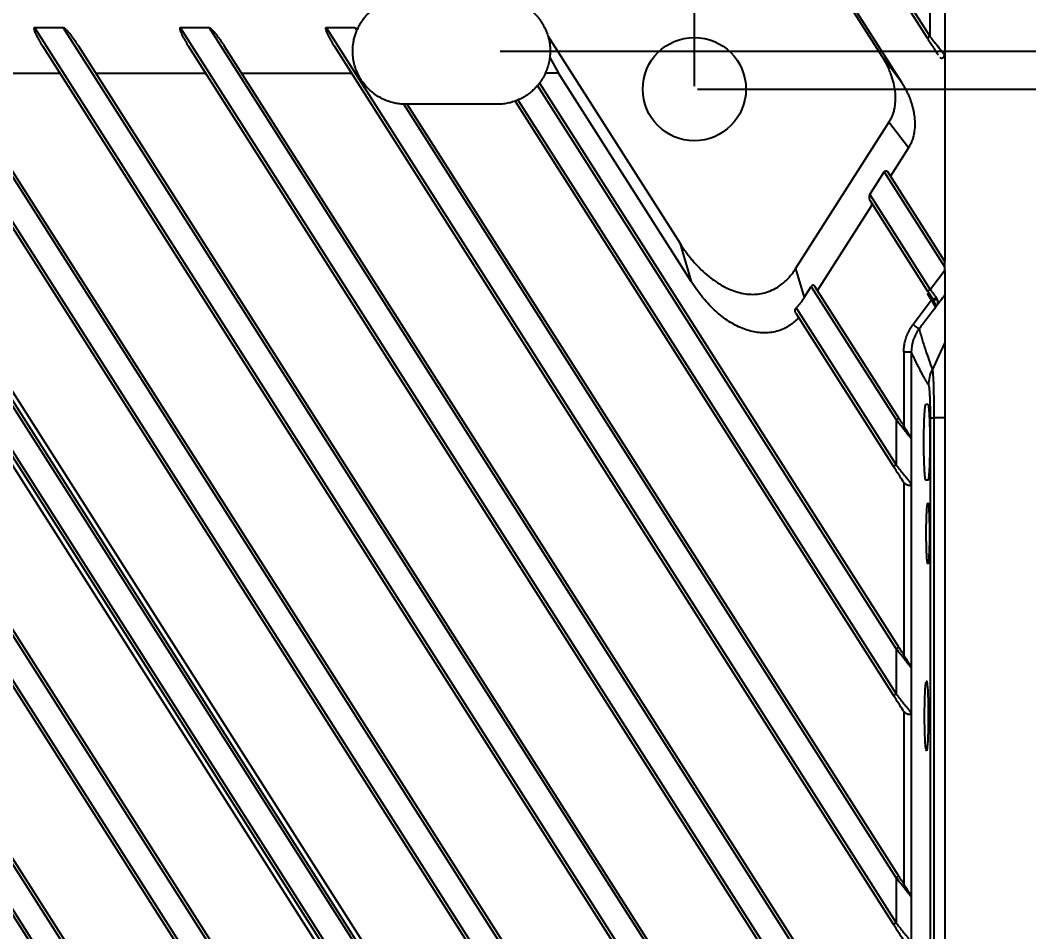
# Model space of a CAD drawing. Header units: millimetres. Extents: x 620 to 19791, y 2539 to 6969.
# Drawn here: x 6113 to 6179.4, y 3742.7 to 3802.7 of the extents above; entities that cross this region are included whole.
import ezdxf

# ---------------------------------------------------------------- set-up
doc = ezdxf.new("R2010")
doc.units = ezdxf.units.MM
doc.styles.get("Standard").update_dxf_attribs({"font": 'arial.ttf'})
doc.dimstyles.new('缩小5倍', dxfattribs={"dimtxt": 40, "dimasz": 20, "dimexe": 1, "dimexo": 0.2, "dimgap": 0, "dimtad": 1, "dimtoh": 1, "dimdec": 1, "dimzin": 9, "dimdsep": 46, "dimtxsty": 'Standard', "dimblk": '_FILLED', "dimcen": 0.2, "dimclrd": 256, "dimclre": 256, "dimclrt": 256, "dimadec": 1, "dimazin": 2, "dimtfac": 1, "dimtdec": 1, "dimtofl": 0, "dimtmove": 0, "dimatfit": 3, "dimldrblk": '_FILLED', "dimfxl": 1, "dimtolj": 1, "dimtzin": 0, "dimarcsym": 0})

# ---------------------------------------------------------------- blocks, each defined once
blk = doc.blocks.new('_FILLED')
at = {"color": 0, "linetype": 'ByBlock'}
blk.add_solid([(0, 0), (-1, 0.15), (-1, -0.15)], dxfattribs=at)
blk = doc.blocks.new('*D185')
at = {"lineweight": -2, "transparency": 16777216}
for p, q in [((6157.558, 3798.203), (6260.42, 3798.203)), ((6259.42, 3778.203), (6259.42, 3535.703)), ((6157.558, 3515.703), (6260.42, 3515.703))]:
    blk.add_line(p, q, dxfattribs=at)
at = {"layer": 'Defpoints', "color": 0, "transparency": 16777216}
for p in [(6157.358, 3798.203), (6157.358, 3515.703), (6259.42, 3515.703)]:
    blk.add_point(p, dxfattribs=at)
at = {"lineweight": -2, "transparency": 16777216, "xscale": 20, "yscale": 20, "zscale": 20}
for p, rotation in [((6259.42, 3798.203), 90), ((6259.42, 3515.703), 270)]:
    blk.add_blockref('_FILLED', p, dxfattribs=dict(at, rotation=rotation))
at = {"transparency": 16777216, "insert": (6233.526, 3656.953), "char_height": 40, "attachment_point": 5, "rotation": 90}
blk.add_mtext('\\A1;282.5mm [11 1/8"]', dxfattribs=at)
blk = doc.blocks.new('*D186')
at = {"lineweight": -2, "transparency": 16777216}
for p, q in [((6040.358, 3798.403), (6040.358, 3974.797)), ((6157.358, 3798.403), (6157.358, 3974.797)), ((6137.358, 3973.797), (6060.358, 3973.797))]:
    blk.add_line(p, q, dxfattribs=at)
at = {"layer": 'Defpoints', "color": 0, "transparency": 16777216}
for p in [(6040.358, 3973.797), (6040.358, 3798.203), (6157.358, 3798.203)]:
    blk.add_point(p, dxfattribs=at)
at = {"lineweight": -2, "transparency": 16777216, "xscale": 20, "yscale": 20, "zscale": 20, "rotation": 180}
blk.add_blockref('_FILLED', (6040.358, 3973.797), dxfattribs=at)
at = {"lineweight": -2, "transparency": 16777216, "xscale": 20, "yscale": 20, "zscale": 20}
blk.add_blockref('_FILLED', (6157.358, 3973.797), dxfattribs=at)
at = {"transparency": 16777216, "insert": (6098.858, 3999.69), "char_height": 40, "attachment_point": 5}
blk.add_mtext('\\A1;117mm [4 5/8"]', dxfattribs=at)
blk = doc.blocks.new('*D189')
at = {"lineweight": -2, "transparency": 16777216}
for p, q in [((6144.558, 3800.703), (6360.46, 3800.703)), ((6359.46, 3533.203), (6359.46, 3780.703)), ((6144.558, 3513.203), (6360.46, 3513.203))]:
    blk.add_line(p, q, dxfattribs=at)
at = {"layer": 'Defpoints', "color": 0, "transparency": 16777216}
for p in [(6144.358, 3800.703), (6359.46, 3800.703), (6144.358, 3513.203)]:
    blk.add_point(p, dxfattribs=at)
at = {"lineweight": -2, "transparency": 16777216, "xscale": 20, "yscale": 20, "zscale": 20}
for p, rotation in [((6359.46, 3800.703), 90), ((6359.46, 3513.203), 270)]:
    blk.add_blockref('_FILLED', p, dxfattribs=dict(at, rotation=rotation))
at = {"transparency": 16777216, "insert": (6333.566, 3656.953), "char_height": 40, "attachment_point": 5, "rotation": 90}
blk.add_mtext('\\A1;287.5mm [11 3/8"]', dxfattribs=at)
blk = doc.blocks.new('tugj')
at = {"color": 7, "linetype": 'Continuous', "lineweight": 25}
for p, q in [((12739.716, 5155.508), (12754.374, 5132.5)), ((12739.885, 5155.615), (12754.543, 5132.608)), ((12737.619, 5152.892), (12751.391, 5131.273)), ((12737.759, 5152.997), (12752.681, 5129.575)), ((12754.543, 5135.4), (12754.543, 5132.608)), ((12755.543, 5134.144), (12755.543, 5131.352)), ((12657.168, 5133.159), (12752.334, 4983.776)), ((12752.333, 4986.753), (12659.063, 5133.16)), ((12666.768, 5133.161), (12752.333, 4998.851)), ((12752.333, 5001.829), (12668.666, 5133.161)), ((12676.373, 5133.161), (12752.333, 5013.926)), ((12752.333, 5016.904), (12678.27, 5133.161)), ((12685.977, 5133.161), (12752.333, 5029.002)), ((12752.333, 5031.98), (12687.874, 5133.161)), ((12695.581, 5133.161), (12697.478, 5133.161)), ((12695.581, 5133.161), (12752.333, 5044.077)), ((12752.333, 5047.055), (12697.478, 5133.161)), ((12705.185, 5133.161), (12707.082, 5133.161)), ((12705.185, 5133.161), (12752.333, 5059.152)), ((12752.333, 5062.13), (12707.082, 5133.161)), ((12714.789, 5133.161), (12716.686, 5133.161)), ((12714.789, 5133.161), (12752.333, 5074.228)), ((12716.812, 5132.963), (12716.686, 5133.161)), ((12729.393, 5132.629), (12738.08, 5118.993)), ((12657.692, 5131.96), (12752.165, 4983.668)), ((12752.502, 4986.861), (12660.063, 5131.961)), ((12667.296, 5131.961), (12752.165, 4998.743)), ((12752.502, 5001.936), (12669.667, 5131.961)), ((12676.9, 5131.961), (12752.165, 5013.819)), ((12752.502, 5017.012), (12679.271, 5131.961)), ((12686.504, 5131.961), (12752.165, 5028.894)), ((12752.502, 5032.087), (12688.875, 5131.961)), ((12696.108, 5131.961), (12752.165, 5043.97)), ((12752.502, 5047.162), (12698.479, 5131.961)), ((12705.712, 5131.961), (12752.165, 5059.045)), ((12752.502, 5062.238), (12708.083, 5131.961)), ((12715.316, 5131.961), (12752.165, 5074.12)), ((12729.517, 5131.195), (12730.102, 5130.161)), ((12752.681, 5129.575), (12751.391, 5131.273)), ((12755.543, 5131.352), (12755.543, 5117.766)), ((12751.911, 5013.658), (12677.691, 5130.161)), ((12680.774, 5130.161), (12752.755, 5017.173)), ((12690.022, 5130.161), (12697.255, 5130.161)), ((12699.626, 5130.161), (12706.859, 5130.161)), ((12709.23, 5130.161), (12716.463, 5130.161)), ((12730.102, 5130.161), (12729.226, 5130.161)), ((12738.834, 5116.454), (12730.102, 5130.161)), ((12752.502, 5092.389), (12728.846, 5129.52)), ((12752.333, 5092.281), (12728.715, 5129.355)), ((12752.333, 5077.206), (12719.898, 5128.119)), ((12752.502, 5077.313), (12720.137, 5128.116)), ((12726.043, 5128.116), (12720.137, 5128.116)), ((12727.236, 5128.325), (12752.165, 5089.196)), ((12727.426, 5128.4), (12752.333, 5089.303)), ((12751.859, 5126.948), (12745.713, 5117.3)), ((12753.148, 5125.25), (12751.859, 5126.948)), ((12753.148, 5125.25), (12751.962, 5123.387)), ((12750.598, 5122.177), (12751.547, 5123.666)), ((12751.547, 5123.666), (12755.543, 5117.394)), ((12755.543, 5117.766), (12751.784, 5123.666)), ((12750.598, 5122.177), (12754.576, 5115.934)), ((12747.16, 5115.849), (12750.717, 5121.433)), ((12750.598, 5121.805), (12754.407, 5115.826)), ((12738.08, 5118.993), (12738.834, 5116.454)), ((12745.713, 5117.3), (12746.278, 5115.397)), ((12754.576, 5115.934), (12755.543, 5117.195)), ((12755.543, 5117.195), (12755.543, 5117.394)), ((12746.278, 5115.397), (12746.745, 5116.129)), ((12752.333, 5107.357), (12746.745, 5116.129)), ((12752.502, 5107.464), (12746.982, 5116.129)), ((12754.669, 5115.229), (12753.446, 5113.624)), ((12745.731, 5114.371), (12752.165, 5104.271)), ((12745.747, 5114.717), (12752.333, 5104.379)), ((12752.834, 5111.801), (12752.834, 5106.943)), ((12753.333, 5111.801), (12753.333, 5106.102)), ((12754.719, 5110.656), (12754.747, 5110.428)), ((12754.291, 5108.366), (12754.422, 5108.366)), ((12754.593, 4868.257), (12754.593, 5107.475)), ((12755.543, 5107.475), (12754.818, 5107.475)), ((12754.818, 5107.475), (12754.818, 4868.257)), ((12755.543, 5107.475), (12755.543, 4868.256)), ((12752.333, 5107.357), (12752.333, 5104.379)), ((12753.333, 5106.102), (12753.333, 5103.123)), ((12752.834, 5103.23), (12752.834, 5091.867)), ((12753.333, 5103.123), (12753.333, 5091.027)), ((12754.422, 5103.366), (12754.291, 5103.366)), ((12752.333, 5092.281), (12752.333, 5089.303)), ((12753.333, 5091.027), (12753.333, 5088.047)), ((12752.834, 5088.154), (12752.834, 5076.792)), ((12753.333, 5088.047), (12753.333, 5075.951)), ((12752.333, 5077.206), (12752.333, 5074.228)), ((12753.333, 5075.951), (12753.333, 5072.972))]:
    blk.add_line(p, q, dxfattribs=at)
at = {"color": 8, "linetype": 'Continuous', "lineweight": 25}
blk.add_line((12754.669, 5115.229), (12754.4, 5115.651), dxfattribs=at)
at = {"color": 7, "linetype": 'Continuous', "lineweight": 25, "flags": 128}
for points in [[(12754.407, 5115.826), (12754.411, 5115.828), (12754.42, 5115.834), (12754.436, 5115.844), (12754.457, 5115.858), (12754.482, 5115.874), (12754.511, 5115.892), (12754.543, 5115.913), (12754.576, 5115.934)], [(12755.543, 5112.426), (12755.131, 5111.541), (12754.719, 5110.656)], [(12752.165, 5089.196), (12752.168, 5089.198), (12752.177, 5089.204), (12752.193, 5089.214), (12752.214, 5089.227), (12752.239, 5089.244), (12752.269, 5089.262), (12752.3, 5089.282), (12752.333, 5089.303)], [(12752.502, 5077.313), (12752.499, 5077.311), (12752.489, 5077.305), (12752.473, 5077.295), (12752.452, 5077.282), (12752.427, 5077.265), (12752.398, 5077.247), (12752.366, 5077.227), (12752.333, 5077.206)]]:
    blk.add_lwpolyline(points, dxfattribs=at)
at = {"color": 7, "linetype": 'Continuous', "lineweight": 25}
blk.add_circle((12739.043, 5129.116), 3.4, dxfattribs=at)
for points, knots in [([(12716.852, 5133.054), (12716.877, 5133.108), (12716.927, 5133.215), (12717.011, 5133.37), (12717.101, 5133.52), (12717.198, 5133.663), (12717.301, 5133.8), (12717.475, 5134.008), (12717.745, 5134.273), (12718.133, 5134.561), (12718.555, 5134.799), (12718.962, 5134.959), (12719.339, 5135.054), (12719.687, 5135.106), (12719.923, 5135.112), (12720.043, 5135.116)], [0, 0, 0, 0, 0.044819, 0.088986, 0.132601, 0.175772, 0.218606, 0.261217, 0.37899, 0.500399, 0.621763, 0.739274, 0.824536, 0.911143, 1, 1, 1, 1]), ([(12728.377, 5134.224), (12728.424, 5134.18), (12728.517, 5134.094), (12728.649, 5133.954), (12728.773, 5133.809), (12728.888, 5133.656), (12729.02, 5133.462), (12729.158, 5133.222), (12729.292, 5132.932), (12729.359, 5132.73), (12729.393, 5132.629)], [0, 0, 0, 0, 0.1002664, 0.2001041, 0.2998137, 0.3996969, 0.5000539, 0.6668727, 0.8330553, 1, 1, 1, 1]), ([(12695.581, 5133.161), (12695.573, 5133.156), (12695.558, 5133.148), (12695.545, 5133.128), (12695.543, 5133.103), (12695.548, 5133.068), (12695.558, 5133.02), (12695.589, 5132.919), (12695.672, 5132.723), (12695.796, 5132.484), (12695.951, 5132.212), (12696.05, 5132.053), (12696.108, 5131.961)], [0, 0, 0, 0, 0.019676, 0.036058, 0.051366, 0.073864, 0.114112, 0.160554, 0.308553, 0.584137, 0.758673, 1, 1, 1, 1]), ([(12697.478, 5133.161), (12697.488, 5133.16), (12697.508, 5133.159), (12697.538, 5133.147), (12697.567, 5133.13), (12697.598, 5133.101), (12697.641, 5133.055), (12697.699, 5132.996), (12697.785, 5132.911), (12697.891, 5132.788), (12698.056, 5132.576), (12698.258, 5132.298), (12698.407, 5132.072), (12698.479, 5131.961)], [0, 0, 0, 0, 0.018945, 0.038329, 0.0591, 0.081785, 0.118769, 0.178836, 0.238803, 0.346775, 0.486398, 0.748249, 1, 1, 1, 1]), ([(12705.185, 5133.161), (12705.177, 5133.156), (12705.162, 5133.148), (12705.149, 5133.128), (12705.147, 5133.103), (12705.152, 5133.068), (12705.162, 5133.02), (12705.194, 5132.919), (12705.276, 5132.723), (12705.4, 5132.484), (12705.555, 5132.212), (12705.654, 5132.053), (12705.712, 5131.961)], [0, 0, 0, 0, 0.019676, 0.0360578, 0.0513658, 0.0738645, 0.1141116, 0.1605537, 0.3085527, 0.5841371, 0.758673, 1, 1, 1, 1]), ([(12707.082, 5133.161), (12707.092, 5133.16), (12707.112, 5133.159), (12707.142, 5133.147), (12707.171, 5133.13), (12707.202, 5133.101), (12707.245, 5133.055), (12707.303, 5132.996), (12707.389, 5132.911), (12707.495, 5132.788), (12707.66, 5132.576), (12707.863, 5132.298), (12708.011, 5132.072), (12708.083, 5131.961)], [0, 0, 0, 0, 0.018945, 0.038329, 0.0591, 0.081785, 0.118769, 0.178836, 0.238803, 0.346775, 0.486397, 0.748249, 1, 1, 1, 1]), ([(12714.789, 5133.161), (12714.781, 5133.156), (12714.766, 5133.148), (12714.753, 5133.128), (12714.751, 5133.103), (12714.756, 5133.068), (12714.766, 5133.02), (12714.798, 5132.919), (12714.88, 5132.723), (12715.004, 5132.484), (12715.159, 5132.212), (12715.258, 5132.053), (12715.316, 5131.961)], [0, 0, 0, 0, 0.019676, 0.036058, 0.051366, 0.073864, 0.114112, 0.160554, 0.308553, 0.584137, 0.758673, 1, 1, 1, 1]), ([(12719.898, 5128.119), (12719.843, 5128.122), (12719.732, 5128.128), (12719.568, 5128.147), (12719.404, 5128.173), (12719.242, 5128.207), (12718.997, 5128.271), (12718.675, 5128.384), (12718.292, 5128.575), (12717.935, 5128.81), (12717.507, 5129.175), (12717.063, 5129.717), (12716.759, 5130.349), (12716.61, 5130.89), (12716.547, 5131.314), (12716.536, 5131.742), (12716.573, 5132.118), (12716.637, 5132.438), (12716.711, 5132.705), (12716.779, 5132.876), (12716.812, 5132.963)], [0, 0, 0, 0, 0.024697, 0.049317, 0.073915, 0.098547, 0.123269, 0.186668, 0.250144, 0.313543, 0.377019, 0.50001, 0.623, 0.6864, 0.749876, 0.813275, 0.876751, 0.91786, 0.958857, 1, 1, 1, 1]), ([(12716.686, 5133.161), (12716.696, 5133.16), (12716.717, 5133.158), (12716.748, 5133.145), (12716.781, 5133.123), (12716.815, 5133.09), (12716.839, 5133.066), (12716.852, 5133.054)], [0, 0, 0, 0, 0.14776, 0.306863, 0.485552, 0.7407, 1, 1, 1, 1]), ([(12716.812, 5132.963), (12716.819, 5132.98), (12716.833, 5133.011), (12716.846, 5133.041), (12716.852, 5133.054)], [0, 0, 0, 0, 0.549486, 1, 1, 1, 1]), ([(12729.393, 5132.629), (12729.405, 5132.589), (12729.428, 5132.508), (12729.458, 5132.391), (12729.483, 5132.275), (12729.505, 5132.161), (12729.522, 5132.048), (12729.535, 5131.937), (12729.545, 5131.808), (12729.549, 5131.66), (12729.545, 5131.503), (12729.534, 5131.347), (12729.523, 5131.248), (12729.517, 5131.195)], [0, 0, 0, 0, 0.066871, 0.134848, 0.204113, 0.274835, 0.347175, 0.421284, 0.497299, 0.617084, 0.746878, 0.865097, 1, 1, 1, 1]), ([(12754.374, 5132.5), (12754.374, 5132.5), (12754.384, 5132.507), (12754.443, 5132.544), (12754.493, 5132.576), (12754.543, 5132.608)], [0, 0, 0, 0, 0.5, 0.5, 1, 1, 1, 1]), ([(12754.374, 5132.5), (12754.398, 5132.463), (12754.453, 5132.377), (12754.557, 5132.214), (12754.677, 5132.024), (12754.805, 5131.824), (12754.917, 5131.647), (12755.001, 5131.515), (12755.06, 5131.423), (12755.087, 5131.382), (12755.099, 5131.362)], [0, 0, 0, 0, 0.091787, 0.208102, 0.396558, 0.555515, 0.713252, 0.854264, 0.929527, 1, 1, 1, 1]), ([(12755.206, 5131.206), (12755.22, 5131.195), (12755.249, 5131.171), (12755.306, 5131.155), (12755.367, 5131.158), (12755.426, 5131.185), (12755.472, 5131.232), (12755.5, 5131.29), (12755.513, 5131.35), (12755.51, 5131.389), (12755.509, 5131.408)], [0, 0, 0, 0, 0.113515, 0.239863, 0.375639, 0.515142, 0.651716, 0.779774, 0.896149, 1, 1, 1, 1]), ([(12755.507, 5131.397), (12755.515, 5131.387), (12755.538, 5131.358), (12755.541, 5131.354), (12755.543, 5131.352)], [0, 0, 0, 0, 0.356731, 1, 1, 1, 1]), ([(12729.517, 5131.195), (12729.509, 5131.135), (12729.493, 5131.016), (12729.457, 5130.84), (12729.413, 5130.666), (12729.36, 5130.495), (12729.299, 5130.326), (12729.25, 5130.216), (12729.226, 5130.161)], [0, 0, 0, 0, 0.167539, 0.334153, 0.500272, 0.66633, 0.832762, 1, 1, 1, 1]), ([(12751.391, 5131.273), (12751.434, 5131.205), (12751.515, 5131.073), (12751.625, 5130.877), (12751.721, 5130.69), (12751.805, 5130.514), (12751.877, 5130.349), (12751.993, 5130.06), (12752.125, 5129.652), (12752.239, 5129.101), (12752.283, 5128.562), (12752.257, 5128.104), (12752.194, 5127.752), (12752.117, 5127.477), (12752.011, 5127.207), (12751.91, 5127.034), (12751.859, 5126.948)], [0, 0, 0, 0, 0.05246, 0.101648, 0.147567, 0.190217, 0.229601, 0.26572, 0.394202, 0.510456, 0.634296, 0.747465, 0.810328, 0.868749, 0.934561, 1, 1, 1, 1]), ([(12729.226, 5130.161), (12729.199, 5130.104), (12729.146, 5129.992), (12729.054, 5129.83), (12728.956, 5129.672), (12728.883, 5129.571), (12728.846, 5129.52)], [0, 0, 0, 0, 0.250356, 0.5, 0.749644, 1, 1, 1, 1]), ([(12728.846, 5129.52), (12728.846, 5129.52), (12728.845, 5129.519), (12728.838, 5129.509), (12728.826, 5129.494), (12728.808, 5129.47), (12728.774, 5129.425), (12728.738, 5129.383), (12728.715, 5129.355)], [0, 0, 0, 0, 0.113414, 0.23247, 0.357664, 0.489422, 0.662046, 1, 1, 1, 1]), ([(12752.681, 5129.575), (12752.725, 5129.504), (12752.812, 5129.364), (12752.932, 5129.15), (12753.042, 5128.935), (12753.141, 5128.72), (12753.23, 5128.503), (12753.308, 5128.287), (12753.376, 5128.069), (12753.434, 5127.851), (12753.481, 5127.632), (12753.536, 5127.303), (12753.572, 5126.868), (12753.547, 5126.411), (12753.485, 5126.054), (12753.409, 5125.78), (12753.301, 5125.509), (12753.199, 5125.336), (12753.148, 5125.25)], [0, 0, 0, 0, 0.054633, 0.108241, 0.160902, 0.212702, 0.263726, 0.314067, 0.36382, 0.413084, 0.461961, 0.510555, 0.631824, 0.747465, 0.809763, 0.868751, 0.93418, 1, 1, 1, 1]), ([(12728.715, 5129.355), (12728.679, 5129.314), (12728.608, 5129.233), (12728.495, 5129.117), (12728.377, 5129.006), (12728.254, 5128.901), (12728.098, 5128.78), (12727.905, 5128.648), (12727.671, 5128.512), (12727.508, 5128.438), (12727.426, 5128.4)], [0, 0, 0, 0, 0.100168, 0.200042, 0.299835, 0.399762, 0.500038, 0.666783, 0.833105, 1, 1, 1, 1]), ([(12720.043, 5128.116), (12720.03, 5128.116), (12720.003, 5128.116), (12719.954, 5128.117), (12719.918, 5128.118), (12719.898, 5128.119)], [0, 0, 0, 0, 0.281225, 0.614357, 1, 1, 1, 1]), ([(12720.137, 5128.116), (12720.137, 5128.115), (12720.135, 5128.115), (12720.126, 5128.115), (12720.11, 5128.115), (12720.083, 5128.115), (12720.057, 5128.115), (12720.043, 5128.116)], [0, 0, 0, 0, 0.168552, 0.333737, 0.497077, 0.727696, 1, 1, 1, 1]), ([(12727.236, 5128.325), (12727.181, 5128.306), (12727.071, 5128.268), (12726.903, 5128.221), (12726.734, 5128.183), (12726.563, 5128.153), (12726.391, 5128.131), (12726.217, 5128.118), (12726.101, 5128.116), (12726.043, 5128.116)], [0, 0, 0, 0, 0.143748, 0.286606, 0.428928, 0.571072, 0.713394, 0.856252, 1, 1, 1, 1]), ([(12727.426, 5128.4), (12727.413, 5128.395), (12727.389, 5128.385), (12727.354, 5128.37), (12727.321, 5128.356), (12727.283, 5128.343), (12727.245, 5128.329), (12727.239, 5128.327), (12727.236, 5128.325)], [0, 0, 0, 0, 0.1260253, 0.2520787, 0.3781604, 0.5042708, 0.746701, 1, 1, 1, 1]), ([(12751.547, 5123.666), (12751.557, 5123.681), (12751.575, 5123.708), (12751.62, 5123.743), (12751.679, 5123.747), (12751.74, 5123.724), (12751.769, 5123.686), (12751.784, 5123.666)], [0, 0, 0, 0, 0.144019, 0.26542, 0.472621, 0.72275, 1, 1, 1, 1]), ([(12750.598, 5122.177), (12750.592, 5122.167), (12750.58, 5122.145), (12750.566, 5122.108), (12750.555, 5122.066), (12750.549, 5122.022), (12750.549, 5121.976), (12750.553, 5121.928), (12750.563, 5121.88), (12750.575, 5121.851), (12750.581, 5121.836)], [0, 0, 0, 0, 0.088553, 0.188987, 0.302339, 0.429328, 0.548275, 0.694031, 0.846717, 1, 1, 1, 1]), ([(12750.717, 5121.433), (12750.721, 5121.442), (12750.731, 5121.459), (12750.739, 5121.49), (12750.743, 5121.529), (12750.739, 5121.576), (12750.724, 5121.605), (12750.717, 5121.619)], [0, 0, 0, 0, 0.131113, 0.272627, 0.432307, 0.714822, 1, 1, 1, 1]), ([(12738.08, 5118.993), (12738.141, 5118.899), (12738.261, 5118.713), (12738.449, 5118.444), (12738.64, 5118.188), (12738.834, 5117.943), (12739.112, 5117.616), (12739.487, 5117.222), (12740.104, 5116.675), (12740.887, 5116.133), (12741.868, 5115.715), (12742.858, 5115.555), (12743.684, 5115.681), (12744.307, 5115.941), (12744.703, 5116.192), (12745.01, 5116.444), (12745.253, 5116.685), (12745.491, 5116.969), (12745.637, 5117.188), (12745.713, 5117.3)], [0, 0, 0, 0, 0.035181, 0.06949, 0.102958, 0.135615, 0.167497, 0.237811, 0.306398, 0.426306, 0.535135, 0.638829, 0.737184, 0.792914, 0.85017, 0.883735, 0.9175, 0.957411, 1, 1, 1, 1]), ([(12755.543, 5117.394), (12755.543, 5117.418), (12755.543, 5117.464), (12755.543, 5117.527), (12755.543, 5117.58), (12755.543, 5117.623), (12755.542, 5117.67), (12755.543, 5117.717), (12755.543, 5117.758), (12755.543, 5117.764), (12755.543, 5117.766)], [0, 0, 0, 0, 0.159179, 0.298356, 0.417587, 0.516965, 0.596653, 0.757595, 0.888693, 1, 1, 1, 1]), ([(12755.543, 5117.195), (12755.543, 5117.149), (12755.543, 5117.057), (12755.543, 5116.919), (12755.543, 5116.782), (12755.543, 5116.646), (12755.543, 5116.467), (12755.543, 5116.254), (12755.543, 5116.027), (12755.543, 5115.84), (12755.543, 5115.712), (12755.543, 5115.631), (12755.543, 5115.581), (12755.543, 5115.565), (12755.543, 5115.557)], [0, 0, 0, 0, 0.06929, 0.138364, 0.207455, 0.276794, 0.346612, 0.485822, 0.617831, 0.730296, 0.832, 0.891663, 0.947156, 1, 1, 1, 1]), ([(12745.923, 5114.069), (12745.87, 5114.016), (12745.766, 5113.912), (12745.603, 5113.769), (12745.439, 5113.64), (12745.272, 5113.525), (12745.104, 5113.423), (12744.847, 5113.292), (12744.478, 5113.16), (12743.858, 5113.055), (12743.069, 5113.082), (12742.159, 5113.346), (12741.274, 5113.822), (12740.573, 5114.374), (12740.019, 5114.913), (12739.602, 5115.384), (12739.201, 5115.898), (12738.958, 5116.266), (12738.834, 5116.454)], [0, 0, 0, 0, 0.025847, 0.050766, 0.074832, 0.098127, 0.120742, 0.142777, 0.197811, 0.255494, 0.359352, 0.467585, 0.58048, 0.704746, 0.77494, 0.847317, 0.92223, 1, 1, 1, 1]), ([(12746.982, 5116.129), (12746.974, 5116.14), (12746.959, 5116.161), (12746.931, 5116.184), (12746.902, 5116.2), (12746.863, 5116.209), (12746.817, 5116.205), (12746.773, 5116.17), (12746.755, 5116.143), (12746.745, 5116.129)], [0, 0, 0, 0, 0.153766, 0.29277, 0.417794, 0.529915, 0.736017, 0.854886, 1, 1, 1, 1]), ([(12754.576, 5115.934), (12754.589, 5115.915), (12754.621, 5115.871), (12754.676, 5115.796), (12754.76, 5115.68), (12754.865, 5115.535), (12754.937, 5115.436), (12754.972, 5115.387)], [0, 0, 0, 0, 0.093419, 0.22066, 0.382004, 0.692065, 1, 1, 1, 1]), ([(12755.543, 5115.557), (12755.543, 5115.299), (12755.543, 5114.781), (12755.543, 5113.927), (12755.543, 5113.14), (12755.543, 5112.616), (12755.543, 5112.426)], [0, 0, 0, 0, 0.2479135, 0.4978484, 0.8177331, 1, 1, 1, 1]), ([(12746.278, 5115.397), (12746.238, 5115.334), (12746.157, 5115.212), (12746.027, 5115.037), (12745.891, 5114.871), (12745.795, 5114.768), (12745.747, 5114.717)], [0, 0, 0, 0, 0.2574602, 0.5095372, 0.7568366, 1, 1, 1, 1]), ([(12754.932, 5114.753), (12754.834, 5114.624), (12754.644, 5114.373), (12754.364, 5114.006), (12754.099, 5113.658), (12753.926, 5113.433), (12753.842, 5113.324)], [0, 0, 0, 0, 0.269609, 0.526012, 0.769411, 1, 1, 1, 1]), ([(12754.929, 5114.776), (12754.924, 5114.781), (12754.914, 5114.792), (12754.896, 5114.818), (12754.874, 5114.851), (12754.85, 5114.892), (12754.822, 5114.941), (12754.788, 5115.009), (12754.737, 5115.105), (12754.694, 5115.184), (12754.669, 5115.229)], [0, 0, 0, 0, 0.091917, 0.186201, 0.283243, 0.383217, 0.486153, 0.603422, 0.775276, 1, 1, 1, 1]), ([(12754.71, 5115.351), (12754.712, 5115.348), (12754.715, 5115.343), (12754.72, 5115.337), (12754.722, 5115.333), (12754.723, 5115.331), (12754.725, 5115.326), (12754.732, 5115.314), (12754.742, 5115.299), (12754.748, 5115.287), (12754.751, 5115.281)], [0, 0, 0, 0, 0.127988, 0.209277, 0.250468, 0.30677, 0.399599, 0.516952, 0.773207, 1, 1, 1, 1]), ([(12754.753, 5115.316), (12754.744, 5115.321), (12754.727, 5115.329), (12754.717, 5115.342), (12754.712, 5115.349)], [0, 0, 0, 0, 0.552711, 1, 1, 1, 1]), ([(12754.751, 5115.281), (12754.776, 5115.257), (12754.823, 5115.238), (12754.936, 5115.242), (12754.995, 5115.265), (12755.034, 5115.294)], [0, 0, 0, 0, 0.5, 0.5, 1, 1, 1, 1]), ([(12754.751, 5115.281), (12754.765, 5115.254), (12754.792, 5115.201), (12754.825, 5115.124), (12754.857, 5115.043), (12754.889, 5114.957), (12754.916, 5114.873), (12754.93, 5114.811), (12754.931, 5114.784), (12754.932, 5114.773)], [0, 0, 0, 0, 0.130852, 0.255748, 0.370585, 0.539226, 0.712336, 0.887675, 1, 1, 1, 1]), ([(12755.022, 5115.303), (12755.028, 5115.287), (12755.042, 5115.254), (12755.054, 5115.202), (12755.059, 5115.147), (12755.058, 5115.089), (12755.05, 5115.031), (12755.035, 5114.97), (12755.012, 5114.902), (12754.986, 5114.843), (12754.966, 5114.808), (12754.96, 5114.798)], [0, 0, 0, 0, 0.095908, 0.196069, 0.300971, 0.411051, 0.526711, 0.631743, 0.767212, 0.929625, 1, 1, 1, 1]), ([(12754.972, 5115.387), (12754.982, 5115.373), (12755.002, 5115.346), (12755.015, 5115.317), (12755.022, 5115.303)], [0, 0, 0, 0, 0.510016, 1, 1, 1, 1]), ([(12745.731, 5114.371), (12745.723, 5114.384), (12745.707, 5114.411), (12745.692, 5114.455), (12745.683, 5114.501), (12745.681, 5114.548), (12745.686, 5114.594), (12745.698, 5114.639), (12745.717, 5114.681), (12745.737, 5114.705), (12745.747, 5114.717)], [0, 0, 0, 0, 0.141878, 0.278236, 0.411247, 0.543247, 0.666398, 0.781146, 0.895271, 1, 1, 1, 1]), ([(12752.834, 5111.801), (12752.835, 5111.855), (12752.836, 5111.964), (12752.85, 5112.127), (12752.872, 5112.288), (12752.902, 5112.448), (12752.942, 5112.607), (12753.006, 5112.815), (12753.106, 5113.069), (12753.257, 5113.359), (12753.383, 5113.536), (12753.446, 5113.624)], [0, 0, 0, 0, 0.083801, 0.167094, 0.250122, 0.33313, 0.416365, 0.50007, 0.667476, 0.833457, 1, 1, 1, 1]), ([(12753.842, 5113.324), (12753.837, 5113.327), (12753.825, 5113.337), (12753.782, 5113.37), (12753.751, 5113.393), (12753.676, 5113.45), (12753.631, 5113.484), (12753.539, 5113.554), (12753.491, 5113.59), (12753.446, 5113.624)], [0, 0, 0, 0, 0.25, 0.25, 0.5, 0.5, 0.75, 0.75, 1, 1, 1, 1]), ([(12753.842, 5113.324), (12753.678, 5113.107), (12753.549, 5112.863), (12753.377, 5112.346), (12753.333, 5112.073), (12753.333, 5111.801)], [0, 0, 0, 0, 0.5, 0.5, 1, 1, 1, 1]), ([(12753.842, 5113.324), (12753.972, 5112.873), (12754.115, 5112.407), (12754.412, 5111.499), (12754.567, 5111.057), (12754.719, 5110.656)], [0, 0, 0, 0, 0.5, 0.5, 1, 1, 1, 1]), ([(12755.543, 5112.426), (12755.543, 5112.415), (12755.543, 5112.393), (12755.543, 5112.347), (12755.543, 5112.292), (12755.543, 5112.227), (12755.543, 5112.152), (12755.543, 5112.067), (12755.543, 5111.972), (12755.543, 5111.766), (12755.543, 5111.394), (12755.543, 5110.772), (12755.543, 5110.047), (12755.543, 5109.371), (12755.543, 5108.803), (12755.543, 5108.367), (12755.543, 5107.923), (12755.543, 5107.625), (12755.543, 5107.475)], [0, 0, 0, 0, 0.0313335, 0.0625333, 0.0936643, 0.1247919, 0.1559818, 0.1872988, 0.2188073, 0.2505704, 0.3758204, 0.5000704, 0.624356, 0.7495908, 0.8123801, 0.8747031, 0.9370724, 1, 1, 1, 1]), ([(12753.333, 5111.801), (12753.33, 5111.801), (12753.317, 5111.801), (12753.265, 5111.801), (12753.226, 5111.801), (12753.13, 5111.801), (12753.072, 5111.801), (12752.953, 5111.801), (12752.891, 5111.801), (12752.834, 5111.801)], [0, 0, 0, 0, 0.25, 0.25, 0.5, 0.5, 0.75, 0.75, 1, 1, 1, 1]), ([(12754.488, 5109.617), (12754.45, 5109.676), (12754.373, 5109.796), (12754.256, 5109.993), (12754.135, 5110.204), (12754.01, 5110.431), (12753.882, 5110.674), (12753.75, 5110.932), (12753.614, 5111.207), (12753.475, 5111.496), (12753.381, 5111.698), (12753.333, 5111.801)], [0, 0, 0, 0, 0.098211, 0.199644, 0.304299, 0.412179, 0.523286, 0.63762, 0.755183, 0.875976, 1, 1, 1, 1]), ([(12754.593, 5107.475), (12754.593, 5107.52), (12754.593, 5107.61), (12754.592, 5107.745), (12754.591, 5107.878), (12754.589, 5108.01), (12754.587, 5108.14), (12754.583, 5108.352), (12754.576, 5108.634), (12754.563, 5108.954), (12754.547, 5109.222), (12754.53, 5109.404), (12754.515, 5109.519), (12754.502, 5109.589), (12754.492, 5109.607), (12754.488, 5109.617)], [0, 0, 0, 0, 0.042203, 0.084071, 0.125773, 0.167478, 0.209358, 0.251581, 0.376769, 0.502269, 0.626905, 0.751841, 0.834751, 0.917046, 1, 1, 1, 1]), ([(12754.291, 5103.366), (12754.288, 5103.367), (12754.282, 5103.369), (12754.274, 5103.385), (12754.265, 5103.411), (12754.257, 5103.449), (12754.249, 5103.497), (12754.235, 5103.594), (12754.218, 5103.774), (12754.198, 5104.085), (12754.182, 5104.462), (12754.169, 5104.895), (12754.162, 5105.365), (12754.159, 5105.855), (12754.162, 5106.346), (12754.169, 5106.818), (12754.181, 5107.254), (12754.197, 5107.635), (12754.217, 5107.951), (12754.236, 5108.147), (12754.253, 5108.261), (12754.265, 5108.321), (12754.278, 5108.359), (12754.287, 5108.363), (12754.291, 5108.366)], [0, 0, 0, 0, 0.021266, 0.042279, 0.063129, 0.083909, 0.104712, 0.125632, 0.188258, 0.250226, 0.311751, 0.373866, 0.436434, 0.498716, 0.56093, 0.623487, 0.685841, 0.747786, 0.810291, 0.873704, 0.905168, 0.936491, 0.967996, 1, 1, 1, 1]), ([(12754.422, 5108.366), (12754.425, 5108.365), (12754.431, 5108.363), (12754.439, 5108.346), (12754.448, 5108.32), (12754.456, 5108.282), (12754.464, 5108.234), (12754.478, 5108.137), (12754.495, 5107.957), (12754.515, 5107.646), (12754.532, 5107.269), (12754.544, 5106.836), (12754.551, 5106.366), (12754.554, 5105.876), (12754.551, 5105.385), (12754.544, 5104.913), (12754.532, 5104.477), (12754.516, 5104.096), (12754.496, 5103.78), (12754.477, 5103.584), (12754.46, 5103.47), (12754.448, 5103.41), (12754.435, 5103.372), (12754.426, 5103.368), (12754.422, 5103.366)], [0, 0, 0, 0, 0.021266, 0.04228, 0.063133, 0.083918, 0.104727, 0.125654, 0.188289, 0.250252, 0.311778, 0.373897, 0.436467, 0.49875, 0.560967, 0.623526, 0.685879, 0.747829, 0.81035, 0.87375, 0.905196, 0.936506, 0.968002, 1, 1, 1, 1]), ([(12752.333, 5107.357), (12752.373, 5107.382), (12752.42, 5107.412), (12752.485, 5107.453), (12752.502, 5107.464), (12752.502, 5107.464)], [0, 0, 0, 0, 0.5, 0.5, 1, 1, 1, 1]), ([(12752.502, 5107.464), (12752.642, 5107.243), (12752.783, 5107.022), (12752.982, 5106.71), (12753.047, 5106.609), (12753.164, 5106.424), (12753.218, 5106.34), (12753.255, 5106.281)], [0, 0, 0, 0, 0.5, 0.5, 0.75, 0.75, 1, 1, 1, 1]), ([(12753.333, 5106.102), (12753.331, 5106.103), (12753.329, 5106.105), (12753.32, 5106.116), (12753.304, 5106.136), (12753.277, 5106.174), (12753.219, 5106.249), (12753.124, 5106.363), (12752.991, 5106.532), (12752.835, 5106.726), (12752.667, 5106.935), (12752.496, 5107.149), (12752.388, 5107.286), (12752.333, 5107.357)], [0, 0, 0, 0, 0.032239, 0.064947, 0.098427, 0.153969, 0.217778, 0.343204, 0.459168, 0.592551, 0.743882, 0.867931, 1, 1, 1, 1]), ([(12753.255, 5106.281), (12753.266, 5106.264), (12753.288, 5106.229), (12753.309, 5106.19), (12753.32, 5106.161), (12753.327, 5106.138), (12753.331, 5106.117), (12753.332, 5106.106), (12753.333, 5106.102)], [0, 0, 0, 0, 0.271981, 0.54099, 0.674929, 0.787934, 0.917472, 1, 1, 1, 1]), ([(12752.165, 5104.271), (12752.165, 5104.271), (12752.174, 5104.277), (12752.233, 5104.315), (12752.284, 5104.347), (12752.333, 5104.379)], [0, 0, 0, 0, 0.5, 0.5, 1, 1, 1, 1]), ([(12752.789, 5103.291), (12752.7, 5103.431), (12752.596, 5103.594), (12752.384, 5103.927), (12752.274, 5104.099), (12752.165, 5104.271)], [0, 0, 0, 0, 0.5, 0.5, 1, 1, 1, 1]), ([(12752.333, 5104.379), (12752.36, 5104.344), (12752.412, 5104.277), (12752.491, 5104.179), (12752.567, 5104.084), (12752.686, 5103.935), (12752.836, 5103.747), (12752.981, 5103.568), (12753.072, 5103.452), (12753.13, 5103.375), (12753.185, 5103.306), (12753.243, 5103.238), (12753.29, 5103.178), (12753.317, 5103.137), (12753.329, 5103.118), (12753.332, 5103.121), (12753.333, 5103.123)], [0, 0, 0, 0, 0.063732, 0.125593, 0.185588, 0.243722, 0.410367, 0.550817, 0.614312, 0.665681, 0.72574, 0.78763, 0.868193, 0.934331, 0.969979, 1, 1, 1, 1]), ([(12752.834, 5103.23), (12752.826, 5103.239), (12752.81, 5103.259), (12752.796, 5103.28), (12752.789, 5103.291)], [0, 0, 0, 0, 0.488961, 1, 1, 1, 1]), ([(12752.834, 5103.23), (12752.847, 5103.215), (12752.873, 5103.186), (12752.917, 5103.149), (12752.985, 5103.103), (12753.077, 5103.061), (12753.172, 5103.042), (12753.239, 5103.04), (12753.287, 5103.052), (12753.317, 5103.078), (12753.33, 5103.103), (12753.332, 5103.117), (12753.333, 5103.123)], [0, 0, 0, 0, 0.071456, 0.142488, 0.212282, 0.375118, 0.529622, 0.640801, 0.748363, 0.86828, 0.941579, 1, 1, 1, 1]), ([(12754.422, 5097.866), (12754.42, 5097.866), (12754.415, 5097.868), (12754.408, 5097.881), (12754.401, 5097.902), (12754.395, 5097.932), (12754.388, 5097.971), (12754.377, 5098.048), (12754.363, 5098.193), (12754.347, 5098.441), (12754.334, 5098.742), (12754.325, 5099.089), (12754.319, 5099.465), (12754.317, 5099.857), (12754.318, 5100.25), (12754.324, 5100.627), (12754.334, 5100.976), (12754.347, 5101.281), (12754.363, 5101.533), (12754.379, 5101.701), (12754.394, 5101.802), (12754.408, 5101.856), (12754.417, 5101.862), (12754.422, 5101.865)], [0, 0, 0, 0, 0.021346, 0.04241, 0.063283, 0.084056, 0.104826, 0.125687, 0.188, 0.250088, 0.311855, 0.37391, 0.43641, 0.498756, 0.56095, 0.623521, 0.685882, 0.747997, 0.810632, 0.873704, 0.915461, 0.957304, 1, 1, 1, 1]), ([(12754.422, 5101.865), (12754.424, 5101.865), (12754.429, 5101.863), (12754.436, 5101.85), (12754.443, 5101.829), (12754.449, 5101.799), (12754.456, 5101.761), (12754.467, 5101.683), (12754.481, 5101.538), (12754.497, 5101.29), (12754.51, 5100.989), (12754.519, 5100.642), (12754.525, 5100.266), (12754.527, 5099.874), (12754.526, 5099.481), (12754.52, 5099.104), (12754.51, 5098.755), (12754.497, 5098.45), (12754.481, 5098.198), (12754.465, 5098.03), (12754.45, 5097.929), (12754.436, 5097.875), (12754.427, 5097.869), (12754.422, 5097.866)], [0, 0, 0, 0, 0.021346, 0.04241, 0.063283, 0.084056, 0.104826, 0.125687, 0.188, 0.250088, 0.311855, 0.37391, 0.43641, 0.498756, 0.56095, 0.623521, 0.685882, 0.747997, 0.810632, 0.873704, 0.915461, 0.957304, 1, 1, 1, 1]), ([(12752.333, 5092.281), (12752.373, 5092.306), (12752.42, 5092.336), (12752.485, 5092.378), (12752.502, 5092.389), (12752.502, 5092.389)], [0, 0, 0, 0, 0.5, 0.5, 1, 1, 1, 1]), ([(12753.333, 5091.027), (12753.331, 5091.027), (12753.329, 5091.029), (12753.32, 5091.04), (12753.304, 5091.061), (12753.277, 5091.098), (12753.219, 5091.174), (12753.124, 5091.288), (12752.991, 5091.457), (12752.835, 5091.651), (12752.667, 5091.86), (12752.496, 5092.073), (12752.388, 5092.21), (12752.333, 5092.281)], [0, 0, 0, 0, 0.032205, 0.064879, 0.098325, 0.153821, 0.217622, 0.343078, 0.459057, 0.592508, 0.743852, 0.867922, 1, 1, 1, 1]), ([(12752.502, 5092.389), (12752.642, 5092.168), (12752.783, 5091.947), (12752.982, 5091.634), (12753.047, 5091.533), (12753.164, 5091.349), (12753.218, 5091.265), (12753.255, 5091.206)], [0, 0, 0, 0, 0.5, 0.5, 0.75, 0.75, 1, 1, 1, 1]), ([(12753.255, 5091.206), (12753.266, 5091.188), (12753.288, 5091.153), (12753.309, 5091.114), (12753.32, 5091.086), (12753.327, 5091.063), (12753.331, 5091.042), (12753.332, 5091.031), (12753.333, 5091.027)], [0, 0, 0, 0, 0.272195, 0.541525, 0.675243, 0.788116, 0.917487, 1, 1, 1, 1]), ([(12754.329, 5085.566), (12754.314, 5085.601), (12754.282, 5085.67), (12754.242, 5086.199), (12754.215, 5086.956), (12754.206, 5087.855), (12754.215, 5088.761), (12754.242, 5089.516), (12754.274, 5089.987), (12754.298, 5090.051), (12754.305, 5090.072)], [0, 0, 0, 0, 0.134319, 0.267816, 0.400285, 0.534043, 0.667718, 0.800886, 0.935787, 1, 1, 1, 1]), ([(12754.329, 5090.165), (12754.332, 5090.164), (12754.337, 5090.162), (12754.345, 5090.147), (12754.353, 5090.123), (12754.361, 5090.088), (12754.368, 5090.044), (12754.381, 5089.955), (12754.397, 5089.789), (12754.415, 5089.503), (12754.43, 5089.157), (12754.441, 5088.758), (12754.448, 5088.326), (12754.451, 5087.875), (12754.449, 5087.424), (12754.442, 5086.99), (12754.431, 5086.589), (12754.416, 5086.238), (12754.397, 5085.947), (12754.379, 5085.755), (12754.361, 5085.639), (12754.345, 5085.577), (12754.335, 5085.57), (12754.329, 5085.566)], [0, 0, 0, 0, 0.021245, 0.042243, 0.063084, 0.083861, 0.104667, 0.125596, 0.188211, 0.250208, 0.311749, 0.373875, 0.436451, 0.498749, 0.560974, 0.623545, 0.685901, 0.747871, 0.810407, 0.873806, 0.915692, 0.957504, 1, 1, 1, 1]), ([(12752.789, 5088.216), (12752.7, 5088.356), (12752.596, 5088.518), (12752.384, 5088.852), (12752.274, 5089.024), (12752.165, 5089.196)], [0, 0, 0, 0, 0.5, 0.5, 1, 1, 1, 1]), ([(12752.333, 5089.303), (12752.36, 5089.269), (12752.412, 5089.202), (12752.491, 5089.103), (12752.567, 5089.008), (12752.686, 5088.859), (12752.836, 5088.672), (12752.981, 5088.493), (12753.072, 5088.377), (12753.13, 5088.3), (12753.185, 5088.231), (12753.243, 5088.163), (12753.29, 5088.103), (12753.317, 5088.062), (12753.329, 5088.043), (12753.332, 5088.046), (12753.333, 5088.047)], [0, 0, 0, 0, 0.063732, 0.125592, 0.185586, 0.243721, 0.410364, 0.550813, 0.614308, 0.665676, 0.725736, 0.787625, 0.868188, 0.934324, 0.969973, 1, 1, 1, 1]), ([(12752.834, 5088.154), (12752.826, 5088.164), (12752.81, 5088.184), (12752.796, 5088.205), (12752.789, 5088.216)], [0, 0, 0, 0, 0.488961, 1, 1, 1, 1]), ([(12752.834, 5088.154), (12752.847, 5088.14), (12752.873, 5088.111), (12752.917, 5088.074), (12752.985, 5088.028), (12753.077, 5087.986), (12753.172, 5087.967), (12753.239, 5087.965), (12753.287, 5087.976), (12753.317, 5088.002), (12753.33, 5088.028), (12753.332, 5088.041), (12753.333, 5088.047)], [0, 0, 0, 0, 0.071456, 0.142488, 0.212279, 0.375092, 0.529614, 0.64079, 0.748352, 0.868276, 0.941576, 1, 1, 1, 1]), ([(12753.333, 5075.951), (12753.331, 5075.952), (12753.329, 5075.954), (12753.32, 5075.965), (12753.304, 5075.985), (12753.277, 5076.023), (12753.219, 5076.098), (12753.124, 5076.213), (12752.991, 5076.381), (12752.835, 5076.575), (12752.667, 5076.784), (12752.496, 5076.998), (12752.388, 5077.135), (12752.333, 5077.206)], [0, 0, 0, 0, 0.032205, 0.064879, 0.098325, 0.153821, 0.217622, 0.343078, 0.459057, 0.592508, 0.743852, 0.867922, 1, 1, 1, 1]), ([(12752.502, 5077.313), (12752.642, 5077.093), (12752.783, 5076.871), (12752.982, 5076.559), (12753.047, 5076.458), (12753.164, 5076.274), (12753.218, 5076.189), (12753.255, 5076.131)], [0, 0, 0, 0, 0.5, 0.5, 0.75, 0.75, 1, 1, 1, 1]), ([(12753.255, 5076.131), (12753.266, 5076.113), (12753.288, 5076.078), (12753.309, 5076.039), (12753.32, 5076.01), (12753.327, 5075.987), (12753.331, 5075.966), (12753.332, 5075.955), (12753.333, 5075.951)], [0, 0, 0, 0, 0.272195, 0.541525, 0.675243, 0.788116, 0.917487, 1, 1, 1, 1]), ([(12752.165, 5074.12), (12752.165, 5074.12), (12752.174, 5074.127), (12752.233, 5074.164), (12752.284, 5074.197), (12752.333, 5074.228)], [0, 0, 0, 0, 0.5, 0.5, 1, 1, 1, 1]), ([(12752.333, 5074.228), (12752.36, 5074.194), (12752.412, 5074.126), (12752.491, 5074.028), (12752.567, 5073.933), (12752.686, 5073.784), (12752.836, 5073.596), (12752.981, 5073.417), (12753.072, 5073.302), (12753.13, 5073.224), (12753.185, 5073.155), (12753.243, 5073.087), (12753.29, 5073.027), (12753.317, 5072.986), (12753.329, 5072.967), (12753.332, 5072.971), (12753.333, 5072.972)], [0, 0, 0, 0, 0.063732, 0.125592, 0.185586, 0.243721, 0.410364, 0.550813, 0.614308, 0.665676, 0.725736, 0.787625, 0.868188, 0.934324, 0.969973, 1, 1, 1, 1]), ([(12752.789, 5073.14), (12752.7, 5073.28), (12752.596, 5073.443), (12752.384, 5073.776), (12752.274, 5073.948), (12752.165, 5074.12)], [0, 0, 0, 0, 0.5, 0.5, 1, 1, 1, 1])]:
    blk.add_open_spline(points, degree=3, knots=knots, dxfattribs=at)
at = {"color": 8, "linetype": 'Continuous', "lineweight": 25}
for points, knots in [([(12754.543, 5132.608), (12754.693, 5132.419), (12754.961, 5132.083), (12755.255, 5131.714), (12755.41, 5131.519), (12755.479, 5131.432), (12755.5, 5131.405), (12755.507, 5131.397)], [0, 0, 0, 0, 0.400794, 0.711884, 0.840382, 0.953761, 1, 1, 1, 1]), ([(12754.984, 5115.378), (12754.955, 5115.353), (12754.914, 5115.328), (12754.827, 5115.303), (12754.784, 5115.304), (12754.753, 5115.316)], [0, 0, 0, 0, 0.5, 0.5, 1, 1, 1, 1]), ([(12754.747, 5110.428), (12754.749, 5110.417), (12754.762, 5110.313), (12754.786, 5109.772), (12754.806, 5108.961), (12754.816, 5108.145), (12754.817, 5107.701), (12754.818, 5107.475)], [0, 0, 0, 0, 0.037063, 0.329267, 0.649662, 0.821316, 1, 1, 1, 1])]:
    blk.add_open_spline(points, degree=3, knots=knots, dxfattribs=at)
at = {"color": 7, "linetype": 'Continuous', "lineweight": 25}
for points in [[(12750.581, 5121.836), (12750.586, 5121.825), (12750.592, 5121.815), (12750.598, 5121.805)], [(12754.71, 5115.351), (12754.626, 5115.483), (12754.517, 5115.655), (12754.407, 5115.826)], [(12755.543, 5115.557), (12755.348, 5115.304), (12755.154, 5115.051), (12754.961, 5114.797)], [(12754.751, 5115.281), (12754.742, 5115.275), (12754.706, 5115.253), (12754.669, 5115.229)], [(12754.931, 5114.754), (12754.932, 5114.76), (12754.931, 5114.767), (12754.929, 5114.776)], [(12754.96, 5114.797), (12754.952, 5114.788), (12754.943, 5114.78), (12754.932, 5114.773)], [(12754.961, 5114.797), (12754.951, 5114.783), (12754.942, 5114.768), (12754.932, 5114.753)], [(12754.488, 5109.617), (12754.489, 5109.971), (12754.57, 5110.334), (12754.719, 5110.656)], [(12754.593, 5107.475), (12754.609, 5107.475), (12754.686, 5107.475), (12754.818, 5107.475)]]:
    blk.add_open_spline(points, degree=3, dxfattribs=at)

msp = doc.modelspace()

# ---------------------------------------------------------------- block references
msp.add_blockref('tugj', (-6581.6851, -1330.91272))

# ---------------------------------------------------------------- dimensions: what is measured, and where the dimension line sits
dim = msp.add_linear_dim(base=(6040.35752, 3973.79657), p1=(6157.35752, 3798.20281), p2=(6040.35752, 3798.20281), dimstyle='缩小5倍', override={"dimpost": 'mm'})
dim.commit()
dim.dimension.update_dxf_attribs({"geometry": '*D186', "text_midpoint": (6098.85752, 3973.79657), "dimtype": 160})
dim = msp.add_linear_dim(base=(6259.41989, 3515.70281), p1=(6157.35752, 3798.20281), p2=(6157.35752, 3515.70281), angle=90, dimstyle='缩小5倍', override={"dimpost": 'mm'})
dim.commit()
dim.dimension.update_dxf_attribs({"geometry": '*D185', "text_midpoint": (6259.41989, 3656.95281), "dimtype": 160})
at = {"color": 1}
dim = msp.add_linear_dim(base=(6359.45972, 3800.70281), p1=(6144.35752, 3513.20281), p2=(6144.35752, 3800.70281), angle=90, dimstyle='缩小5倍', override={"dimpost": 'mm'}, dxfattribs=at)
dim.commit()
dim.dimension.update_dxf_attribs({"geometry": '*D189', "text_midpoint": (6359.45972, 3656.95281), "dimtype": 160})

doc.saveas('drawing.dxf')
